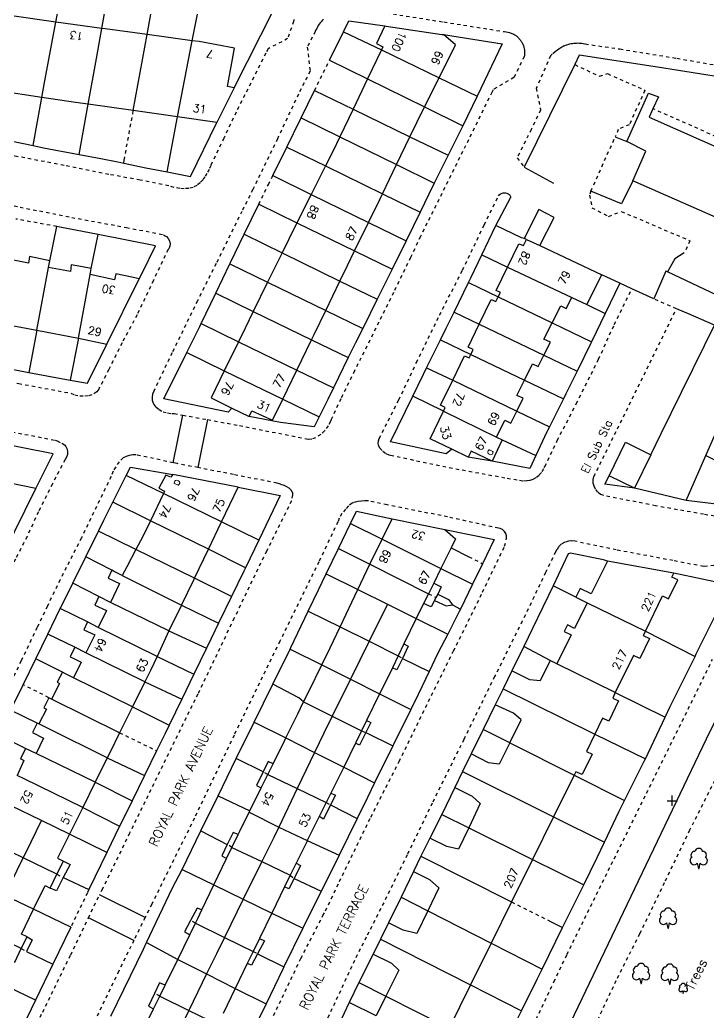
# Model space of a CAD drawing. Extents: x 428500 to 429165, y 435000 to 435500.
# Drawn here: x 428676.7 to 428779.9, y 435090.3 to 435239 of the extents above; entities that cross this region are included whole.
import ezdxf

# ---------------------------------------------------------------- set-up
doc = ezdxf.new("R2010")
doc.units = 0
doc.linetypes.add('DASHEDLINE', pattern=[1, 0.5, -0.5])
doc.layers.get('0').update_dxf_attribs({"color": 222})
for name, color, linetype in [('os_Block', 7, 'Continuous'), ('OS_LINE - Boundary', 8, 'Continuous'), ('OS_LINE - Building Division', 8, 'Continuous'), ('OS_LINE - Building Outline', 7, 'Continuous'), ('OS_LINE - Builiding Overhead', 7, 'DASHEDLINE'), ('OS_LINE - Default', 8, 'Continuous'), ('OS_LINE - Edge', 8, 'DASHEDLINE'), ('OS_LINE - Property Closing', 8, 'DASHEDLINE'), ('OS_LINE - Road Or Track', 8, 'DASHEDLINE'), ('OS_LINE - Traffic Calming', 8, 'Continuous'), ('OS_PT - Spot Height', 8, 'Continuous'), ('OS_PT - Vegetation', 8, 'Continuous'), ('OS_SYMB_FILL - Vegetation', 8, 'Continuous'), ('OS_TEXT - Building or Structure', 4, 'Continuous'), ('OS_TEXT - General', 4, 'Continuous'), ('OS_TEXT - Road', 4, 'Continuous')]:
    doc.layers.add(name, color=color, linetype=linetype)
doc.styles.add('AutoTextStyle-2', font='')
doc.styles.get('AutoTextStyle-2').set_extended_font_data('romans-shx')

# ---------------------------------------------------------------- blocks, each defined once
blk = doc.blocks.new('nonconiferousTreesFillSymbol_#669966')
for points in [[(-1.874, 1.097), (-2.01, 0.969), (-2.099, 0.806), (-2.134, 0.623), (-2.112, 0.439), (-2.033, 0.27), (-1.906, 0.134), (-1.744, 0.043), (-1.561, 0.007), (-1.376, 0.028), (-1.207, 0.106), (-1.07, 0.232), (-1.069, 0.235), (-0.868, -0.539), (-0.788, -0.539), (-0.607, 0.244), (-0.607, 0.244), (-0.471, 0.113), (-0.301, 0.031), (-0.115, 0.007), (0.07, 0.041), (0.236, 0.131), (0.364, 0.269), (0.444, 0.439), (0.467, 0.626), (0.43, 0.811), (0.338, 0.975), (0.199, 1.102), (0.287, 1.259), (0.319, 1.436), (0.294, 1.615), (0.212, 1.775), (0.083, 1.901), (-0.08, 1.979), (-0.259, 2), (-0.259, 2), (-0.336, 2.184), (-0.469, 2.331), (-0.644, 2.427), (-0.84, 2.461), (-1.036, 2.427), (-1.211, 2.331), (-1.344, 2.184), (-1.421, 2), (-1.601, 1.978), (-1.764, 1.9), (-1.893, 1.773), (-1.975, 1.611), (-1.999, 1.431), (-1.964, 1.254), (-1.874, 1.097)], [(0.663, -1.113), (0.648, -1.124), (0.634, -1.136), (0.62, -1.148), (0.608, -1.162), (0.596, -1.176), (0.585, -1.192), (0.575, -1.207), (0.566, -1.224), (0.558, -1.241), (0.551, -1.258), (0.545, -1.276), (0.54, -1.294), (0.537, -1.312), (0.535, -1.331), (0.533, -1.349), (0.533, -1.368), (0.534, -1.387), (0.537, -1.405), (0.54, -1.424), (0.545, -1.442), (0.55, -1.459), (0.557, -1.477), (0.565, -1.494), (0.574, -1.51), (0.584, -1.526), (0.595, -1.541), (0.607, -1.556), (0.619, -1.569), (0.633, -1.582), (0.647, -1.594), (0.662, -1.605), (0.678, -1.615), (0.694, -1.624), (0.711, -1.633), (0.729, -1.64), (0.746, -1.645), (0.764, -1.65), (0.783, -1.654), (0.801, -1.656), (0.82, -1.658), (0.838, -1.658), (0.857, -1.657), (0.876, -1.655), (0.894, -1.651), (0.912, -1.647), (0.93, -1.641), (0.947, -1.635), (0.964, -1.627), (0.981, -1.618), (0.997, -1.608), (1.012, -1.597), (1.027, -1.586), (1.04, -1.573), (1.053, -1.559), (1.065, -1.545), (1.066, -1.544), (1.167, -1.931), (1.194, -1.931), (1.297, -1.539), (1.297, -1.539), (1.395, -1.623), (1.52, -1.657), (1.647, -1.636), (1.753, -1.564), (1.819, -1.453), (1.832, -1.324), (1.79, -1.203), (1.7, -1.11), (1.754, -0.997), (1.752, -0.871), (1.695, -0.759), (1.595, -0.684), (1.471, -0.661), (1.413, -0.542), (1.309, -0.46), (1.181, -0.431), (1.052, -0.46), (0.948, -0.542), (0.89, -0.661), (0.766, -0.684), (0.665, -0.76), (0.608, -0.873), (0.608, -0.999), (0.663, -1.113)]]:
    blk.add_lwpolyline(points)
blk = doc.blocks.new('positionedNonconiferousTreeSymbol_#669966')
blk.add_lwpolyline([(-1.074, 0.097), (-1.21, -0.031), (-1.299, -0.194), (-1.334, -0.377), (-1.312, -0.561), (-1.233, -0.73), (-1.106, -0.866), (-0.944, -0.957), (-0.761, -0.993), (-0.576, -0.972), (-0.407, -0.894), (-0.27, -0.768), (-0.269, -0.765), (-0.068, -1.539), (0.012, -1.539), (0.193, -0.756), (0.193, -0.756), (0.329, -0.887), (0.499, -0.969), (0.685, -0.993), (0.87, -0.959), (1.036, -0.869), (1.164, -0.731), (1.244, -0.561), (1.267, -0.374), (1.23, -0.189), (1.138, -0.025), (0.999, 0.102), (1.087, 0.259), (1.119, 0.436), (1.094, 0.615), (1.012, 0.775), (0.883, 0.901), (0.72, 0.979), (0.541, 1), (0.541, 1), (0.464, 1.184), (0.331, 1.331), (0.156, 1.427), (-0.04, 1.461), (-0.236, 1.427), (-0.411, 1.331), (-0.544, 1.184), (-0.621, 1), (-0.801, 0.978), (-0.964, 0.9), (-1.093, 0.773), (-1.175, 0.611), (-1.199, 0.431), (-1.164, 0.254), (-1.074, 0.097)])
blk = doc.blocks.new('spotHeightSymbol_#FF0000')
for points in [[(-0.775, 0), (0.775, 0)], [(0, -0.775), (0, 0.775)]]:
    blk.add_lwpolyline(points)
blk = doc.blocks.new('se2835se')
at = {"layer": 'OS_LINE - Boundary'}
blk.add_lwpolyline([(428715.233, 435000), (428719.674, 435008.665), (428743.487, 435055.655), (428779.682, 435131.22), (428815.718, 435204.722), (428832.863, 435240.282), (428848.739, 435279.652), (428868.741, 435320.451), (428880.806, 435343.787), (428899.38, 435379.188), (428921.605, 435421.416), (428937.268, 435414.537), (428938.062, 435414.06), (428961.345, 435400.778), (428966.055, 435401.784), (428971.029, 435405.699), (428979.231, 435411.52), (428976.6, 435414.85), (428975.54, 435416.16), (428978.13, 435418.08), (428986.08, 435423.98), (428993.201, 435429.142), (429000, 435420.81)], dxfattribs=at)
at = {"layer": 'OS_LINE - Building Division'}
for points in [[(428680, 435227.39), (428680.4, 435229.6), (428682.11, 435238.68)], [(428686.96, 435226.38), (428688.2, 435233.2), (428689, 435237.72)], [(428693.74, 435225.42), (428695.81, 435236.8)], [(428700.38, 435224.48), (428702.57, 435235.89)], [(428730.94, 435234.51), (428739.59, 435230.33)], [(428728.85, 435230.16), (428737.42, 435225.96)], [(428726.68, 435225.63), (428735.2, 435221.5)], [(428724.7, 435221.49), (428733.2, 435217.31)], [(428722.55, 435217.11), (428731.1, 435212.94)], [(428720.41, 435212.85), (428729.01, 435208.64)], [(428718.27, 435208.59), (428726.91, 435204.37)], [(428716.05, 435204.11), (428724.72, 435199.86)], [(428679.25, 435192.49), (428681.04, 435201.89)], [(428749.85, 435201.95), (428759.48, 435197.38)], [(428685.51, 435191.28), (428687.27, 435200.86)], [(428713.88, 435199.69), (428722.59, 435195.45)], [(428748.45, 435197.48), (428756.54, 435193.59)], [(428711.73, 435195.31), (428720.47, 435191.07)], [(428745.61, 435193.39), (428755.3, 435188.73)], [(428709.51, 435190.77), (428718.25, 435186.51)], [(428744.34, 435188.85), (428752.39, 435185)], [(428707.38, 435186.4), (428716.14, 435182.17)], [(428741.62, 435184.99), (428751.24, 435180.36)], [(428740.23, 435180.34), (428748.21, 435176.46)], [(428779.6, 435173.7), (428783.05, 435171.95), (428783.75, 435173.3), (428789.85, 435170.45)], [(428706.96, 435163.74), (428698.24, 435168.01)], [(428704.99, 435159.64), (428696.29, 435163.92)], [(428731.06, 435161.16), (428739.86, 435156.78)], [(428702.92, 435155.31), (428694.13, 435159.62)], [(428729.22, 435157.4), (428737.98, 435152.98)], [(428692.063, 435155.695), (428700.98, 435151.25)], [(428727.42, 435153.61), (428731.83, 435151.42)], [(428699.05, 435147.4), (428690.3, 435151.69)], [(428731.83, 435151.42), (428729.09, 435145.86)], [(428731.83, 435151.42), (428736.17, 435149.27)], [(428761.77, 435151.63), (428770.52, 435147.35)], [(428697.3, 435143.55), (428688.47, 435147.94)], [(428724.75, 435148), (428729.09, 435145.86)], [(428729.09, 435145.86), (428726.28, 435140.16)], [(428729.09, 435145.86), (428733.46, 435143.69)], [(428695.48, 435139.8), (428686.6, 435144.14)], [(428721.99, 435142.3), (428726.28, 435140.16)], [(428765.98, 435138.2), (428757.26, 435142.46)], [(428693.61, 435136.03), (428684.76, 435140.381)], [(428726.28, 435140.16), (428723.55, 435134.64)], [(428726.28, 435140.16), (428730.67, 435137.96)], [(428749.17, 435138.71), (428762.95, 435131.95)], [(428691.65, 435132.15), (428681.49, 435137.18)], [(428719.27, 435136.77), (428723.55, 435134.64)], [(428689.8, 435128.37), (428680.961, 435132.772), (428679.58, 435133.46)], [(428723.55, 435134.64), (428722.3, 435132.1), (428720.9, 435129.19)], [(428723.55, 435134.64), (428727.97, 435132.44)], [(428716.6, 435131.36), (428720.9, 435129.19)], [(428750.17, 435130.61), (428759.84, 435125.78)], [(428688.01, 435124.71), (428679.16, 435129.02)], [(428720.9, 435129.19), (428718.31, 435123.77)], [(428720.9, 435129.19), (428725.28, 435126.98)], [(428713.9, 435125.9), (428718.31, 435123.77)], [(428743.11, 435126.34), (428756.76, 435119.54)], [(428686.17, 435120.93), (428677.35, 435125.241), (428676.3, 435125.754)], [(428718.31, 435123.77), (428715.55, 435118.01)], [(428718.31, 435123.77), (428722.65, 435121.67)], [(428679.95, 435118.99), (428675.4, 435121.2)], [(428711.1, 435120.23), (428715.55, 435118.01)], [(428677.22, 435113.37), (428677.65, 435114.25), (428679.95, 435118.99)], [(428684.17, 435116.94), (428679.95, 435118.99)], [(428715.55, 435118.01), (428714.8, 435116.45), (428713.01, 435112.82)], [(428715.55, 435118.01), (428719.82, 435115.97)], [(428744.02, 435117.91), (428753.61, 435113.16)], [(428677.22, 435113.37), (428671.61, 435116.07)], [(428708.53, 435114.96), (428713.01, 435112.82)], [(428674.46, 435107.76), (428677.22, 435113.37)], [(428682.28, 435110.94), (428677.22, 435113.37)], [(428713.01, 435112.82), (428710.23, 435107.18)], [(428713.01, 435112.82), (428717.27, 435110.79)], [(428736.87, 435113.64), (428750.46, 435106.78)], [(428705.82, 435109.33), (428710.23, 435107.18)], [(428678.77, 435105.69), (428674.46, 435107.76)], [(428710.23, 435107.18), (428707.42, 435101.47)], [(428710.23, 435107.18), (428714.5, 435105.11)], [(428737.89, 435105.46), (428747.41, 435100.6)], [(428703.07, 435103.62), (428707.42, 435101.47)], [(428676.94, 435099.78), (428671.74, 435102.3)], [(428707.42, 435101.47), (428706.2, 435099), (428704.73, 435095.98)], [(428707.42, 435101.47), (428711.7, 435099.35)], [(428730.79, 435101.18), (428744.31, 435094.33)], [(428700.39, 435098.16), (428704.73, 435095.98)], [(428704.73, 435095.98), (428702.06, 435090.51)], [(428704.73, 435095.98), (428709.03, 435093.82)], [(428697.69, 435092.66), (428702.06, 435090.51)], [(428731.61, 435092.65), (428741.11, 435087.86)], [(428702.06, 435090.51), (428699.34, 435084.92)], [(428702.06, 435090.51), (428706.4, 435088.38)]]:
    blk.add_lwpolyline(points, dxfattribs=at)
at = {"layer": 'OS_LINE - Building Outline'}
for points in [[(428682.11, 435238.68), (428675.53, 435239.6)], [(428689, 435237.72), (428682.11, 435238.68)], [(428695.81, 435236.8), (428689.5, 435237.65), (428689, 435237.72)], [(428731.45, 435238.1), (428730.2, 435235.45), (428731.15, 435234.95), (428730.94, 435234.51)], [(428731.45, 435238.1), (428731.65, 435238.07), (428740.01, 435236.84), (428740.25, 435236.8)], [(428702.57, 435235.89), (428695.81, 435236.8)], [(428739.59, 435230.33), (428742.05, 435235.25), (428740.25, 435236.8)], [(428708.85, 435228.82), (428707.85, 435229.05), (428708.9, 435234.75), (428703.6, 435235.75), (428702.57, 435235.89)], [(428730.94, 435234.51), (428728.85, 435230.16)], [(428728.85, 435230.16), (428726.68, 435225.63)], [(428737.42, 435225.96), (428739.59, 435230.33)], [(428708.85, 435228.82), (428706.25, 435223.65)], [(428680, 435227.39), (428673.42, 435228.36)], [(428686.96, 435226.38), (428685.05, 435226.65), (428680, 435227.39)], [(428767.75, 435220.8), (428771, 435228.05), (428772.5, 435227.5), (428771.65, 435225.7)], [(428693.74, 435225.42), (428686.96, 435226.38)], [(428726.68, 435225.63), (428724.7, 435221.49)], [(428735.2, 435221.5), (428737.42, 435225.96)], [(428771.65, 435225.7), (428771.1, 435224.45), (428795.2, 435213.75), (428795.75, 435215)], [(428700.38, 435224.48), (428693.74, 435225.42)], [(428706.25, 435223.65), (428700.38, 435224.48)], [(428724.7, 435221.49), (428723.65, 435219.3), (428722.55, 435217.11)], [(428733.2, 435217.31), (428735.2, 435221.5)], [(428766, 435221.5), (428767.75, 435220.8)], [(428768.65, 435214.9), (428770.6, 435219.35), (428767.75, 435220.8)], [(428722.55, 435217.11), (428720.41, 435212.85)], [(428731.1, 435212.94), (428733.2, 435217.31)], [(428768.65, 435214.9), (428766.95, 435211.45), (428762.35, 435213.35)], [(428785.55, 435197.2), (428786, 435198.35), (428787.95, 435197.55), (428791.1, 435205), (428768.65, 435214.9)], [(428720.41, 435212.85), (428718.27, 435208.59)], [(428729.01, 435208.64), (428730.7, 435212.1), (428731.1, 435212.94)], [(428718.27, 435208.59), (428717.05, 435206.15), (428716.05, 435204.11)], [(428726.91, 435204.37), (428729.01, 435208.64)], [(428749.85, 435201.95), (428751.55, 435205.45), (428752.25, 435205.2), (428752.7, 435206.1)], [(428752.7, 435206.1), (428754.677, 435205.174)], [(428754.677, 435205.174), (428763.984, 435200.815)], [(428681.23, 435202.897), (428679.8, 435203.2), (428678.15, 435203.55), (428678, 435202.55), (428675.02, 435203.15)], [(428716.05, 435204.11), (428713.88, 435199.69)], [(428724.72, 435199.86), (428725.85, 435202.2), (428726.91, 435204.37)], [(428681.04, 435201.89), (428681.23, 435202.897)], [(428687.437, 435201.764), (428686.1, 435202), (428684.4, 435202.3), (428684.3, 435201.3), (428681.04, 435201.89)], [(428687.27, 435200.86), (428687.437, 435201.764)], [(428748.45, 435197.48), (428748.8, 435198.15), (428748.15, 435198.45), (428749.85, 435201.95)], [(428694.634, 435200.214), (428693.5, 435200.45), (428691.1, 435200.95), (428690.9, 435200.05), (428687.27, 435200.86)], [(428761.714, 435196.319), (428763.984, 435200.815)], [(428689.75, 435190.4), (428694.634, 435200.214)], [(428713.88, 435199.69), (428711.73, 435195.31)], [(428722.59, 435195.45), (428724.72, 435199.86)], [(428745.61, 435193.39), (428747.4, 435197.1), (428748.1, 435196.8), (428748.45, 435197.48)], [(428756.54, 435193.59), (428757.85, 435196.15), (428758.65, 435195.75), (428759.48, 435197.38)], [(428759.48, 435197.38), (428761.714, 435196.319)], [(428711.73, 435195.31), (428710.5, 435192.8), (428709.51, 435190.77)], [(428720.47, 435191.07), (428720.85, 435191.85), (428722.59, 435195.45)], [(428673.09, 435193.66), (428679.25, 435192.49)], [(428744.34, 435188.85), (428744.7, 435189.6), (428743.95, 435189.95), (428745.61, 435193.39)], [(428755.3, 435188.73), (428756.3, 435190.7), (428755.3, 435191.15), (428756.54, 435193.59)], [(428679.25, 435192.49), (428685.51, 435191.28)], [(428685.51, 435191.28), (428689.75, 435190.4)], [(428709.51, 435190.77), (428707.38, 435186.4)], [(428718.25, 435186.51), (428720.47, 435191.07)], [(428741.62, 435184.99), (428743.4, 435188.65), (428744.1, 435188.35), (428744.34, 435188.85)], [(428752.39, 435185), (428753.6, 435187.45), (428754.45, 435187.05), (428755.3, 435188.73)], [(428707.38, 435186.4), (428705.4, 435182.35), (428708.51, 435180.82)], [(428716.14, 435182.17), (428718.25, 435186.51)], [(428740.23, 435180.34), (428740.5, 435180.9), (428739.8, 435181.25), (428741.62, 435184.99)], [(428751.24, 435180.36), (428752.2, 435182.3), (428751.25, 435182.7), (428752.39, 435185)], [(428711.1, 435179.55), (428711.5, 435180.4), (428714.59, 435178.98), (428716.14, 435182.17)], [(428708.51, 435180.82), (428711.1, 435179.55)], [(428741.49, 435174.64), (428738.25, 435176.2), (428740.23, 435180.34)], [(428748.21, 435176.46), (428749.45, 435179), (428750.35, 435178.55), (428751.24, 435180.36)], [(428779.6, 435173.7), (428782.35, 435180.05), (428783.25, 435179.64)], [(428748.21, 435176.46), (428749.05, 435176.05)], [(428749.05, 435176.05), (428747.55, 435172.85)], [(428765.06, 435170.68), (428767.53, 435175.7)], [(428767.53, 435175.7), (428771.34, 435173.82)], [(428743.95, 435173.45), (428741.49, 435174.64)], [(428747.55, 435172.85), (428744.4, 435174.35), (428743.95, 435173.45)], [(428771.34, 435173.82), (428768.87, 435168.8)], [(428776.65, 435166.95), (428779.6, 435173.7)], [(428699.65, 435170.85), (428699.35, 435170.45), (428698.6, 435170.75), (428697.55, 435168.8), (428698.4, 435168.35), (428698.24, 435168.01)], [(428709.45, 435168.95), (428699.65, 435170.85)], [(428768.87, 435168.8), (428765.06, 435170.68)], [(428679.1, 435168.75), (428670.8, 435170.47)], [(428674.263, 435158.899), (428679.1, 435168.75)], [(428698.24, 435168.01), (428696.29, 435163.92)], [(428706.96, 435163.74), (428709.45, 435168.95)], [(428787.7, 435165.6), (428776.65, 435166.95)], [(428696.29, 435163.92), (428695.15, 435161.55), (428694.13, 435159.62)], [(428704.99, 435159.64), (428706.96, 435163.74)], [(428731.06, 435161.16), (428732.55, 435164.2)], [(428732.55, 435164.2), (428740.45, 435162.6)], [(428740.45, 435162.6), (428742.05, 435161.2), (428741.39, 435159.86)], [(428729.22, 435157.4), (428731.06, 435161.16)], [(428694.13, 435159.62), (428692.75, 435157), (428692.063, 435155.695)], [(428702.92, 435155.31), (428704.99, 435159.64)], [(428741.39, 435159.86), (428739.86, 435156.78)], [(428727.42, 435153.61), (428729.22, 435157.4)], [(428764.85, 435157.85), (428762.4, 435152.95), (428760.75, 435153.75), (428760.1, 435152.45)], [(428774.8, 435156.05), (428764.85, 435157.85)], [(428690.51, 435156.52), (428689.95, 435155.3), (428691.65, 435154.5), (428690.3, 435151.69)], [(428692.063, 435155.695), (428690.771, 435156.382), (428690.51, 435156.52)], [(428739.86, 435156.78), (428738.77, 435154.57)], [(428770.52, 435147.35), (428773.1, 435152.65), (428774, 435152.2), (428775.4, 435155.05), (428774.5, 435155.45), (428774.8, 435156.05)], [(428700.98, 435151.25), (428702.8, 435155.05), (428702.92, 435155.31)], [(428738.77, 435154.57), (428737.98, 435152.98)], [(428724.75, 435148), (428727.42, 435153.61)], [(428737.98, 435152.98), (428737.25, 435151.5)], [(428688.55, 435152.55), (428687.95, 435151.25), (428689.7, 435150.45), (428688.47, 435147.94)], [(428690.3, 435151.69), (428688.55, 435152.55)], [(428700.98, 435151.25), (428699.05, 435147.4)], [(428737.25, 435151.5), (428736.17, 435149.27)], [(428761.77, 435151.63), (428759.9, 435147.75), (428758.85, 435148.3), (428758.35, 435147.3), (428759.4, 435146.8), (428757.26, 435142.46)], [(428760.1, 435152.45), (428761.77, 435151.63)], [(428686.85, 435148.75), (428686.3, 435147.55), (428687.95, 435146.8), (428686.6, 435144.14)], [(428688.47, 435147.94), (428686.85, 435148.75)], [(428736.17, 435149.27), (428734.32, 435145.47)], [(428699.05, 435147.4), (428697.3, 435143.55)], [(428721.99, 435142.3), (428723.25, 435144.85), (428724.75, 435148)], [(428770.52, 435147.35), (428770.2, 435146.7), (428771.15, 435146.25), (428769.7, 435143.25), (428768.75, 435143.7), (428765.98, 435138.2)], [(428734.32, 435145.47), (428733.46, 435143.69)], [(428684.95, 435144.95), (428684.25, 435143.5), (428684.7, 435143.3), (428685.901, 435142.712), (428684.76, 435140.381)], [(428686.6, 435144.14), (428684.95, 435144.95)], [(428697.3, 435143.55), (428696.3, 435141.45), (428695.48, 435139.8)], [(428719.27, 435136.77), (428720.03, 435138.31), (428721.99, 435142.3)], [(428733.46, 435143.69), (428732.59, 435141.88)], [(428756.25, 435142.95), (428754.75, 435139.95), (428753.2, 435140.1), (428751.507, 435140.915), (428750.5, 435141.4)], [(428757.26, 435142.46), (428756.25, 435142.95)], [(428683.1, 435141.2), (428682.3, 435139.75), (428682.65, 435139.55), (428681.49, 435137.18)], [(428684.76, 435140.381), (428683.561, 435140.972), (428683.1, 435141.2)], [(428732.59, 435141.88), (428731.65, 435139.95), (428730.67, 435137.96)], [(428750.5, 435141.4), (428749.17, 435138.71)], [(428695.48, 435139.8), (428693.61, 435136.03)], [(428730.67, 435137.96), (428728.72, 435133.99)], [(428749.17, 435138.71), (428748, 435136.35)], [(428765.98, 435138.2), (428765.65, 435137.35), (428766.5, 435136.95), (428765.05, 435133.9), (428764.1, 435134.35), (428762.95, 435131.95)], [(428681.05, 435137.4), (428680.3, 435135.9), (428680.719, 435135.69), (428679.58, 435133.46)], [(428681.49, 435137.18), (428681.05, 435137.4)], [(428716.6, 435131.36), (428718.38, 435134.96), (428719.27, 435136.77)], [(428750.17, 435130.61), (428751.9, 435134.1), (428750.75, 435135.1), (428748, 435136.35)], [(428693.61, 435136.03), (428691.65, 435132.15)], [(428679.3, 435133.6), (428678.6, 435132.2), (428680.25, 435131.35), (428679.16, 435129.02)], [(428679.58, 435133.46), (428679.3, 435133.6)], [(428728.72, 435133.99), (428727.97, 435132.44)], [(428691.65, 435132.15), (428690.2, 435129.15), (428689.8, 435128.37)], [(428727.97, 435132.44), (428727.06, 435130.6)], [(428762.95, 435131.95), (428761.7, 435129.35), (428762.55, 435128.95), (428761.05, 435125.9), (428760.1, 435126.3), (428759.84, 435125.78)], [(428714.7, 435127.5), (428716.45, 435131.05), (428716.6, 435131.36)], [(428727.06, 435130.6), (428725.28, 435126.98)], [(428750.17, 435130.61), (428748.6, 435127.45), (428747, 435127.65), (428744.4, 435129)], [(428677.55, 435129.8), (428676.8, 435128.25), (428677.003, 435128.159), (428677.346, 435128.004), (428677.343, 435127.998), (428676.3, 435125.754)], [(428679.16, 435129.02), (428677.55, 435129.8)], [(428744.4, 435129), (428743.11, 435126.34)], [(428689.8, 435128.37), (428688.01, 435124.71)], [(428713.9, 435125.9), (428714.7, 435127.5)], [(428712.91, 435123.89), (428713.9, 435125.9)], [(428725.28, 435126.98), (428725.05, 435126.5), (428723.36, 435123.1)], [(428743.11, 435126.34), (428741.95, 435123.95)], [(428688.01, 435124.71), (428686.17, 435120.93)], [(428759.84, 435125.78), (428756.76, 435119.54)], [(428711.2, 435120.43), (428712.91, 435123.89)], [(428723.36, 435123.1), (428722.65, 435121.67)], [(428741.95, 435123.95), (428744.55, 435122.65), (428745.75, 435121.55), (428744.02, 435117.91)], [(428722.65, 435121.67), (428721.61, 435119.57)], [(428686.17, 435120.93), (428684.17, 435116.94)], [(428709.46, 435116.9), (428709.7, 435117.4), (428711.1, 435120.23)], [(428711.1, 435120.23), (428711.2, 435120.43)], [(428721.61, 435119.57), (428719.82, 435115.97)], [(428756.76, 435119.54), (428753.61, 435113.16)], [(428684.17, 435116.94), (428682.39, 435113.33), (428683.25, 435112.9)], [(428744.02, 435117.91), (428742.5, 435114.7), (428740.75, 435115.1), (428738.2, 435116.35)], [(428708.53, 435114.96), (428709.46, 435116.9)], [(428719.82, 435115.97), (428719.79, 435115.91), (428718.15, 435112.6)], [(428738.2, 435116.35), (428736.87, 435113.64)], [(428707.72, 435113.29), (428708.53, 435114.96)], [(428682.28, 435110.94), (428683.25, 435112.9)], [(428705.82, 435109.33), (428707.72, 435113.29)], [(428718.15, 435112.6), (428717.95, 435112.2), (428717.27, 435110.79)], [(428736.87, 435113.64), (428735.75, 435111.35)], [(428753.61, 435113.16), (428750.46, 435106.78)], [(428735.75, 435111.35), (428738.15, 435110.15), (428739.55, 435108.9), (428737.89, 435105.46)], [(428681.25, 435108.85), (428682.28, 435110.94)], [(428717.27, 435110.79), (428716.42, 435109.06)], [(428678.77, 435105.69), (428680.5, 435109.25), (428681.25, 435108.85)], [(428704.01, 435105.57), (428705.82, 435109.33)], [(428716.42, 435109.06), (428714.5, 435105.11)], [(428750.46, 435106.78), (428747.41, 435100.6)], [(428677.8, 435101.55), (428676.95, 435101.95), (428678.77, 435105.69)], [(428703.07, 435103.62), (428703.4, 435104.3), (428704.01, 435105.57)], [(428714.5, 435105.11), (428712.64, 435101.28)], [(428737.89, 435105.46), (428736.25, 435102.05), (428734.2, 435102.55), (428732, 435103.65)], [(428702.19, 435101.83), (428703.07, 435103.62)], [(428732, 435103.65), (428730.79, 435101.18)], [(428676.94, 435099.78), (428677.8, 435101.55)], [(428700.39, 435098.16), (428702.19, 435101.83)], [(428712.64, 435101.28), (428711.7, 435099.35)], [(428730.79, 435101.18), (428729.7, 435098.95)], [(428747.41, 435100.6), (428744.31, 435094.33)], [(428673.45, 435094.77), (428675.1, 435098.15), (428675.95, 435097.75), (428676.94, 435099.78)], [(428711.7, 435099.35), (428711.5, 435098.95), (428710.82, 435097.54)], [(428698.5, 435094.3), (428700.39, 435098.16)], [(428729.7, 435098.95), (428732.45, 435097.6), (428733.55, 435096.55), (428731.61, 435092.65)], [(428710.82, 435097.54), (428709.03, 435093.82)], [(428697.69, 435092.66), (428698.5, 435094.3)], [(428709.03, 435093.82), (428707.2, 435090.05)], [(428744.31, 435094.33), (428741.11, 435087.86)], [(428696.75, 435090.75), (428696.9, 435091.05), (428697.69, 435092.66)], [(428726.1, 435091.7), (428724.59, 435088.5)], [(428731.61, 435092.65), (428730.15, 435089.7), (428726.1, 435091.7)], [(428694.98, 435087.11), (428696.75, 435090.75)]]:
    blk.add_lwpolyline(points, dxfattribs=at)
at = {"layer": 'OS_LINE - Builiding Overhead'}
blk.add_lwpolyline([(428762.35, 435213.35), (428766, 435221.5)], dxfattribs=at)
at = {"layer": 'OS_LINE - Default'}
for points in [[(428682.11, 435238.68), (428683.4, 435245.54)], [(428689, 435237.72), (428690.2, 435244.52)], [(428695.81, 435236.8), (428697, 435243.51)], [(428702.57, 435235.89), (428703.84, 435242.41)], [(428708.85, 435228.82), (428714.85, 435240.65), (428703.84, 435242.41)], [(428725.26, 435237.24), (428726.05, 435238.85), (428731.45, 435238.1)], [(428723.15, 435232.95), (428725.26, 435237.24)], [(428725.26, 435237.24), (428730.94, 435234.51)], [(428740.25, 435236.8), (428749.05, 435235.4), (428745.29, 435227.58)], [(428781.75, 435230.4), (428772.35, 435231.9), (428760.6, 435233.7), (428759.91, 435232.3)], [(428723.15, 435232.95), (428728.85, 435230.16)], [(428759.91, 435232.3), (428752.35, 435216.95)], [(428739.59, 435230.33), (428745.29, 435227.58)], [(428678.7, 435220.17), (428680, 435227.39)], [(428718.9, 435224.35), (428720.91, 435228.42)], [(428720.91, 435228.42), (428726.68, 435225.63)], [(428745.29, 435227.58), (428743.15, 435223.15)], [(428685.6, 435218.83), (428686.96, 435226.38)], [(428737.42, 435225.96), (428743.15, 435223.15)], [(428698.8, 435216.23), (428700.38, 435224.48)], [(428716.74, 435219.95), (428718.8, 435224.15), (428718.9, 435224.35)], [(428718.9, 435224.35), (428724.7, 435221.49)], [(428698.8, 435216.23), (428702.3, 435215.55), (428706.25, 435223.65)], [(428743.15, 435223.15), (428740.95, 435218.73)], [(428672.14, 435221.51), (428678.7, 435220.17)], [(428735.2, 435221.5), (428740.95, 435218.73)], [(428678.7, 435220.17), (428680.25, 435219.85), (428685.6, 435218.83)], [(428714.65, 435215.68), (428716.74, 435219.95)], [(428716.74, 435219.95), (428722.55, 435217.11)], [(428685.6, 435218.83), (428688.86, 435218.21), (428691.401, 435217.722), (428692.3, 435217.55)], [(428740.95, 435218.73), (428738.86, 435214.52)], [(428692.3, 435217.55), (428695.6, 435216.85), (428698.8, 435216.23)], [(428733.2, 435217.31), (428738.86, 435214.52)], [(428752.35, 435216.95), (428756.75, 435214.55)], [(428714.65, 435215.68), (428720.41, 435212.85)], [(428738.86, 435214.52), (428738.05, 435212.9), (428736.73, 435210.19)], [(428731.1, 435212.94), (428736.73, 435210.19)], [(428748.08, 435208.18), (428750.35, 435212.45)], [(428710.37, 435206.89), (428712.55, 435211.37)], [(428712.55, 435211.37), (428718.27, 435208.59)], [(428736.73, 435210.19), (428734.63, 435205.88)], [(428754.677, 435205.174), (428756.839, 435209.397), (428754.562, 435210.562), (428752.34, 435206.22)], [(428681.23, 435202.897), (428682.25, 435208.03)], [(428688.46, 435206.83), (428682.7, 435207.95), (428682.25, 435208.03)], [(428729.01, 435208.64), (428734.63, 435205.88)], [(428745.99, 435203.78), (428748.08, 435208.18)], [(428752.34, 435206.22), (428751.95, 435206.35), (428748.08, 435208.18)], [(428687.437, 435201.764), (428688.46, 435206.83)], [(428694.634, 435200.214), (428695.093, 435201.151), (428697.05, 435205.15), (428688.46, 435206.83)], [(428708.2, 435202.45), (428708.3, 435202.65), (428710.37, 435206.89)], [(428710.37, 435206.89), (428716.05, 435204.11)], [(428752.7, 435206.1), (428752.34, 435206.22)], [(428734.63, 435205.88), (428732.56, 435201.62)], [(428726.91, 435204.37), (428732.56, 435201.62)], [(428744, 435199.63), (428744.35, 435200.35), (428745.99, 435203.78)], [(428745.99, 435203.78), (428749.85, 435201.95)], [(428776.35, 435204.1), (428774.95, 435203.2), (428773.85, 435201.23)], [(428706.1, 435198.05), (428708.2, 435202.45)], [(428708.2, 435202.45), (428713.88, 435199.69)], [(428732.56, 435201.62), (428730.31, 435197.12)], [(428766.68, 435199.56), (428763.984, 435200.815)], [(428773.85, 435201.23), (428773.6, 435201.35), (428771.78, 435197.18)], [(428784.9, 435196), (428773.85, 435201.23)], [(428724.72, 435199.86), (428730.31, 435197.12)], [(428741.83, 435195.21), (428744, 435199.63)], [(428744, 435199.63), (428748.45, 435197.48)], [(428766.68, 435199.56), (428764.49, 435195)], [(428768.5, 435198.71), (428766.68, 435199.56)], [(428703.91, 435193.49), (428706.1, 435198.05)], [(428706.1, 435198.05), (428711.73, 435195.31)], [(428771.78, 435197.18), (428768.5, 435198.71)], [(428730.31, 435197.12), (428728.13, 435192.76)], [(428761.714, 435196.319), (428764.49, 435195)], [(428722.59, 435195.45), (428728.13, 435192.76)], [(428739.78, 435191.04), (428740.65, 435192.8), (428741.83, 435195.21)], [(428741.83, 435195.21), (428745.61, 435193.39)], [(428764.49, 435195), (428762.45, 435190.75)], [(428771.34, 435173.82), (428772.9, 435177), (428775.95, 435183.2), (428779.4, 435190.21), (428780.89, 435193.23), (428776.98, 435194.93)], [(428776.98, 435194.93), (428775.45, 435195.59)], [(428701.75, 435189.13), (428703.7, 435193.05), (428703.91, 435193.49)], [(428703.91, 435193.49), (428709.51, 435190.77)], [(428756.54, 435193.59), (428762.45, 435190.75)], [(428679.25, 435192.49), (428678.09, 435186.15)], [(428728.13, 435192.76), (428727.05, 435190.6), (428725.97, 435188.39)], [(428685.51, 435191.28), (428684.25, 435185.02)], [(428684.25, 435185.02), (428686.85, 435184.55), (428689.75, 435190.4)], [(428720.47, 435191.07), (428725.97, 435188.39)], [(428737.72, 435186.86), (428739.78, 435191.04)], [(428739.78, 435191.04), (428744.34, 435188.85)], [(428762.45, 435190.75), (428762.35, 435190.55), (428760.27, 435186.34)], [(428708.51, 435180.82), (428707.95, 435180.2), (428698.3, 435182.2), (428701.75, 435189.13)], [(428701.75, 435189.13), (428707.38, 435186.4)], [(428725.97, 435188.39), (428723.74, 435183.83)], [(428755.3, 435188.73), (428760.27, 435186.34)], [(428671.9, 435187.34), (428677.8, 435186.2), (428678.09, 435186.15)], [(428735.64, 435182.6), (428737.25, 435185.9), (428737.72, 435186.86)], [(428737.72, 435186.86), (428741.62, 435184.99)], [(428678.09, 435186.15), (428684.25, 435185.02)], [(428718.25, 435186.51), (428723.74, 435183.83)], [(428760.27, 435186.34), (428758.6, 435182.95), (428758.23, 435182.21)], [(428752.39, 435185), (428758.23, 435182.21)], [(428723.74, 435183.83), (428722.9, 435182.1), (428721.61, 435179.52)], [(428741.49, 435174.64), (428740.65, 435173.95), (428732.3, 435175.75), (428735.64, 435182.6)], [(428740.23, 435180.34), (428735.64, 435182.6)], [(428716.14, 435182.17), (428721.61, 435179.52)], [(428758.23, 435182.21), (428756.13, 435178.01)], [(428721.61, 435179.52), (428720.85, 435178), (428715.8, 435178.65), (428711.1, 435179.55)], [(428751.24, 435180.36), (428756.13, 435178.01)], [(428756.13, 435178.01), (428755.75, 435177.25), (428754.1, 435173.7)], [(428679.1, 435168.75), (428681.7, 435173.95), (428671.81, 435175.88)], [(428749.05, 435176.05), (428754.1, 435173.7)], [(428754.1, 435173.7), (428753.2, 435171.75), (428747.55, 435172.85)], [(428747.55, 435172.85), (428743.95, 435173.45)], [(428690.66, 435166.7), (428692.69, 435170.73)], [(428692.69, 435170.73), (428693.3, 435171.95), (428699.65, 435170.85)], [(428698.24, 435168.01), (428692.69, 435170.73)], [(428768.87, 435168.8), (428764.44, 435169.42), (428765.06, 435170.68)], [(428709.45, 435168.95), (428715.75, 435167.7), (428712.54, 435161.01)], [(428776.65, 435166.95), (428768.87, 435168.8)], [(428688.5, 435162.37), (428689.3, 435164), (428690.66, 435166.7)], [(428696.29, 435163.92), (428690.66, 435166.7)], [(428726.31, 435163.52), (428727.2, 435165.35), (428732.55, 435164.2)], [(428712.54, 435161.01), (428706.96, 435163.74)], [(428724.51, 435159.77), (428726.31, 435163.52)], [(428726.31, 435163.52), (428731.06, 435161.16)], [(428686.6, 435158.52), (428688.5, 435162.37)], [(428694.13, 435159.62), (428688.5, 435162.37)], [(428740.45, 435162.6), (428747.85, 435161.1), (428746.09, 435157.48)], [(428712.54, 435161.01), (428710.56, 435156.89)], [(428710.56, 435156.89), (428704.99, 435159.64)], [(428722.67, 435155.97), (428724.51, 435159.77)], [(428724.51, 435159.77), (428729.22, 435157.4)], [(428741.39, 435159.86), (428744.038, 435158.519)], [(428764.85, 435157.85), (428764.25, 435158.05), (428759.3, 435159.05), (428758.95, 435158.95), (428756.7, 435154.15)], [(428684.67, 435154.59), (428686.6, 435158.52)], [(428690.51, 435156.52), (428686.6, 435158.52)], [(428746.09, 435157.48), (428744.6, 435154.42)], [(428710.56, 435156.89), (428710.3, 435156.35), (428708.47, 435152.59)], [(428719.97, 435150.37), (428721.5, 435153.55), (428722.67, 435155.97)], [(428722.67, 435155.97), (428727.42, 435153.61)], [(428739.86, 435156.78), (428744.6, 435154.42)], [(428777.96, 435143.57), (428778.15, 435143.95), (428783.25, 435154.25), (428774.8, 435156.05)], [(428682.78, 435150.76), (428682.85, 435150.9), (428684.67, 435154.59)], [(428688.55, 435152.55), (428684.67, 435154.59)], [(428708.47, 435152.59), (428702.92, 435155.31)], [(428738.77, 435154.57), (428739.9, 435154), (428739.37, 435152.94)], [(428744.6, 435154.42), (428742.79, 435150.68)], [(428756.7, 435154.15), (428753.6, 435147.75), (428752.31, 435145.07)], [(428760.1, 435152.45), (428756.7, 435154.15)], [(428739.37, 435152.94), (428739.11, 435152.41)], [(428739.37, 435152.94), (428741, 435152.1), (428741.6, 435151.3)], [(428700.98, 435151.25), (428706.53, 435148.58)], [(428708.47, 435152.59), (428706.53, 435148.58)], [(428738.89, 435151.98), (428738.4, 435151), (428737.25, 435151.5)], [(428739.11, 435152.41), (428738.89, 435151.98)], [(428738.89, 435151.98), (428740.65, 435151.15), (428741.6, 435151.3)], [(428741.6, 435151.3), (428742.79, 435150.68)], [(428680.91, 435146.92), (428682.78, 435150.76)], [(428686.85, 435148.75), (428682.78, 435150.76)], [(428717.24, 435144.68), (428717.35, 435144.9), (428719.97, 435150.37)], [(428719.97, 435150.37), (428724.75, 435148)], [(428742.79, 435150.68), (428742.6, 435150.3), (428740.88, 435146.94)], [(428706.53, 435148.58), (428705.4, 435146.25), (428704.71, 435144.82)], [(428736.17, 435149.27), (428740.88, 435146.94)], [(428679.1, 435143.2), (428680.91, 435146.92)], [(428684.95, 435144.95), (428680.91, 435146.92)], [(428699.05, 435147.4), (428704.71, 435144.82)], [(428740.88, 435146.94), (428739.4, 435144.05), (428738.09, 435141.33)], [(428770.52, 435147.35), (428777.96, 435143.57)], [(428734.32, 435145.47), (428734.95, 435145.1), (428734.08, 435143.28)], [(428704.71, 435144.82), (428702.81, 435140.92)], [(428714.65, 435139.42), (428717.24, 435144.68)], [(428717.24, 435144.68), (428721.99, 435142.3)], [(428752.31, 435145.07), (428750.5, 435141.4)], [(428756.25, 435142.95), (428752.31, 435145.07)], [(428677.22, 435139.34), (428679.1, 435143.2)], [(428683.1, 435141.2), (428679.1, 435143.2)], [(428697.3, 435143.55), (428702.81, 435140.92)], [(428734.08, 435143.28), (428733.25, 435141.55), (428732.59, 435141.88)], [(428734.08, 435143.28), (428738.09, 435141.33)], [(428773.48, 435134.48), (428774.25, 435136.1), (428777.96, 435143.57)], [(428702.81, 435140.92), (428701, 435137.2)], [(428738.09, 435141.33), (428736.45, 435137.9), (428735.33, 435135.63)], [(428675.34, 435135.55), (428677, 435138.9), (428677.22, 435139.34)], [(428695.48, 435139.8), (428701, 435137.2)], [(428711.85, 435133.75), (428714.65, 435139.42)], [(428719.27, 435136.77), (428718.53, 435137.36), (428714.65, 435139.42)], [(428730.67, 435137.96), (428735.33, 435135.63)], [(428765.98, 435138.2), (428773.48, 435134.48)], [(428701, 435137.2), (428699.1, 435133.28)], [(428748, 435136.35), (428746.2, 435132.63)], [(428679.3, 435133.6), (428675.34, 435135.55)], [(428693.61, 435136.03), (428699.1, 435133.28)], [(428735.33, 435135.63), (428732.75, 435130.4), (428732.63, 435130.16)], [(428709.17, 435128.26), (428711.85, 435133.75)], [(428711.85, 435133.75), (428716.6, 435131.36)], [(428728.72, 435133.99), (428729.35, 435133.7), (428728.59, 435132.18)], [(428770.51, 435128.24), (428773.48, 435134.48)], [(428677.55, 435129.8), (428673.48, 435131.81)], [(428699.1, 435133.28), (428698.5, 435132.05), (428697.22, 435129.44)], [(428728.59, 435132.18), (428727.65, 435130.3), (428727.06, 435130.6)], [(428728.59, 435132.18), (428732.63, 435130.16)], [(428746.2, 435132.63), (428744.4, 435129)], [(428750.17, 435130.61), (428746.2, 435132.63)], [(428762.95, 435131.95), (428770.51, 435128.24)], [(428697.22, 435129.44), (428695.4, 435125.73)], [(428732.63, 435130.16), (428729.92, 435124.64)], [(428689.8, 435128.37), (428695.4, 435125.73)], [(428706.45, 435122.7), (428709.17, 435128.26)], [(428713.2, 435126.3), (428709.17, 435128.26)], [(428714.7, 435127.5), (428713.95, 435127.85), (428713.2, 435126.3)], [(428767.4, 435122), (428770.35, 435127.9), (428770.51, 435128.24)], [(428713.2, 435126.3), (428712.2, 435124.25), (428712.91, 435123.89)], [(428725.28, 435126.98), (428729.92, 435124.64)], [(428688.01, 435124.71), (428693.55, 435121.95)], [(428695.4, 435125.73), (428693.55, 435121.95)], [(428729.92, 435124.64), (428728.85, 435122.45), (428727.29, 435119.28)], [(428759.84, 435125.78), (428767.4, 435122)], [(428723.36, 435123.1), (428724.05, 435122.8), (428723.32, 435121.34)], [(428741.95, 435123.95), (428739.99, 435119.9)], [(428693.55, 435121.95), (428692.1, 435119), (428691.69, 435118.15)], [(428703.87, 435117.42), (428706.45, 435122.7)], [(428706.45, 435122.7), (428711.2, 435120.43)], [(428764.38, 435115.73), (428766.6, 435120.4), (428767.4, 435122)], [(428686.17, 435120.93), (428691.69, 435118.15)], [(428723.32, 435121.34), (428722.25, 435119.2), (428721.61, 435119.57)], [(428723.32, 435121.34), (428727.29, 435119.28)], [(428727.29, 435119.28), (428724.58, 435113.79)], [(428739.99, 435119.9), (428738.2, 435116.35)], [(428739.99, 435119.9), (428744.02, 435117.91)], [(428756.76, 435119.54), (428764.38, 435115.73)], [(428689.78, 435114.21), (428684.17, 435116.94)], [(428691.69, 435118.15), (428689.78, 435114.21)], [(428701.05, 435111.65), (428703.87, 435117.42)], [(428703.87, 435117.42), (428707.83, 435115.41)], [(428709.46, 435116.9), (428708.7, 435117.2), (428707.83, 435115.41)], [(428719.82, 435115.97), (428724.58, 435113.79)], [(428761.28, 435109.36), (428763.3, 435113.45), (428764.38, 435115.73)], [(428689.78, 435114.21), (428687.09, 435108.65)], [(428707.83, 435115.41), (428707, 435113.7), (428707.72, 435113.29)], [(428683.25, 435112.9), (428684.25, 435112.4), (428683.24, 435110.45)], [(428718.15, 435112.6), (428718.8, 435112.25), (428717.83, 435110.31)], [(428724.58, 435113.79), (428722.35, 435109.25), (428721.92, 435108.39)], [(428753.61, 435113.16), (428761.28, 435109.36)], [(428695.73, 435100.71), (428699.6, 435108.9), (428701.05, 435111.65)], [(428701.05, 435111.65), (428705.82, 435109.33)], [(428735.75, 435111.35), (428733.88, 435107.51)], [(428683.24, 435110.45), (428682.2, 435108.45), (428681.25, 435108.85)], [(428683.24, 435110.45), (428687.09, 435108.65)], [(428717.83, 435110.31), (428717.05, 435108.75), (428716.42, 435109.06)], [(428717.83, 435110.31), (428721.92, 435108.39)], [(428721.92, 435108.39), (428719.15, 435102.85)], [(428758.1, 435102.93), (428758.85, 435104.45), (428761.28, 435109.36)], [(428733.88, 435107.51), (428732, 435103.65)], [(428733.88, 435107.51), (428737.89, 435105.46)], [(428684.36, 435103.02), (428678.77, 435105.69)], [(428704.01, 435105.57), (428703.3, 435105.85), (428702.31, 435104)], [(428714.5, 435105.11), (428719.15, 435102.85)], [(428702.31, 435104), (428701.4, 435102.3), (428702.19, 435101.83)], [(428756.28, 435103.847), (428758.1, 435102.93)], [(428684.36, 435103.02), (428681.65, 435097.45)], [(428719.15, 435102.85), (428716.32, 435097.04)], [(428755.04, 435096.71), (428758.1, 435102.93)], [(428677.8, 435101.55), (428678.55, 435101.1), (428677.74, 435099.36)], [(428690.36, 435089.67), (428695.25, 435099.7), (428695.73, 435100.71)], [(428695.73, 435100.71), (428700.39, 435098.16)], [(428712.64, 435101.28), (428713.4, 435100.95), (428712.37, 435099.02)], [(428747.41, 435100.6), (428755.04, 435096.71)], [(428677.74, 435099.36), (428681.65, 435097.45)], [(428712.37, 435099.02), (428711.45, 435097.3), (428710.82, 435097.54)], [(428712.37, 435099.02), (428716.32, 435097.04)], [(428729.7, 435098.95), (428727.55, 435094.7)], [(428681.65, 435097.45), (428679.07, 435092.07)], [(428716.32, 435097.04), (428716.15, 435096.7), (428713.64, 435091.5)], [(428751.94, 435090.46), (428754.3, 435095.2), (428755.04, 435096.71)], [(428679.07, 435092.07), (428673.45, 435094.77)], [(428698.5, 435094.3), (428697.65, 435094.65), (428696.9, 435093.05)], [(428727.55, 435094.7), (428726.1, 435091.7)], [(428727.55, 435094.7), (428731.61, 435092.65)], [(428709.03, 435093.82), (428713.64, 435091.5)], [(428744.31, 435094.33), (428751.94, 435090.46)], [(428679.07, 435092.07), (428676.47, 435086.64)], [(428696.9, 435093.05), (428696, 435091.15), (428696.75, 435090.75)], [(428713.64, 435091.5), (428712.75, 435089.65), (428710.95, 435086.13)], [(428748.74, 435084), (428749.6, 435085.75), (428751.94, 435090.46)]]:
    blk.add_lwpolyline(points, dxfattribs=at)
at = {"layer": 'OS_LINE - Edge'}
for points in [[(428720.91, 435228.42), (428723.15, 435232.95)], [(428759.91, 435232.3), (428763.65, 435230.55), (428764.85, 435230.95), (428770.45, 435228.45), (428768.1, 435223.3), (428766.45, 435222.6), (428766, 435221.5)], [(428795.75, 435215), (428790.304, 435217.418), (428789.346, 435217.843), (428771.65, 435225.7)], [(428712.55, 435211.37), (428714, 435214.35), (428714.65, 435215.68)], [(428762.35, 435213.35), (428762.15, 435212.75), (428762.5, 435210.85), (428765, 435209.55), (428766.9, 435210.3), (428777.2, 435205.9), (428776.35, 435204.1)], [(428682.25, 435208.03), (428676.14, 435209.16)], [(428775.45, 435195.59), (428775.18, 435195.71)], [(428687.09, 435108.65), (428686.85, 435108.15), (428684.36, 435103.02)]]:
    blk.add_lwpolyline(points, dxfattribs=at)
at = {"layer": 'OS_LINE - Property Closing'}
for points in [[(428692.3, 435217.55), (428692.381, 435217.995), (428693.74, 435225.42)], [(428744.038, 435158.519), (428746.09, 435157.48)], [(428737.98, 435152.98), (428739.11, 435152.41)], [(428733.46, 435143.69), (428734.08, 435143.28)], [(428681.05, 435137.4), (428677.22, 435139.34)], [(428691.65, 435132.15), (428697.22, 435129.44)], [(428727.97, 435132.44), (428728.59, 435132.18)], [(428713.9, 435125.9), (428713.2, 435126.3)], [(428722.65, 435121.67), (428723.32, 435121.34)], [(428708.53, 435114.96), (428707.83, 435115.41)], [(428682.28, 435110.94), (428683.24, 435110.45)], [(428717.27, 435110.79), (428717.83, 435110.31)], [(428750.46, 435106.78), (428756.28, 435103.847)], [(428703.07, 435103.62), (428702.31, 435104)], [(428676.94, 435099.78), (428677.74, 435099.36)], [(428711.7, 435099.35), (428712.37, 435099.02)], [(428697.69, 435092.66), (428696.9, 435093.05)]]:
    blk.add_lwpolyline(points, dxfattribs=at)
at = {"layer": 'OS_LINE - Road Or Track'}
for points in [[(428717.79, 435239.07), (428717.78, 435238.92), (428717.76, 435238.78), (428716.88, 435236.2), (428713.95, 435234.68), (428713.6, 435234), (428709.15, 435225.2), (428707.3, 435221.3), (428705.35, 435217.2), (428705.1, 435216.6), (428704.75, 435216), (428704.45, 435215.5), (428704.15, 435215.05), (428703.75, 435214.6), (428703.25, 435214.2), (428702.7, 435213.9)], [(428722.23, 435239.11), (428722.06, 435238.93), (428721.9, 435238.74), (428721.75, 435238.55), (428721.61, 435238.36), (428721.47, 435238.15), (428721.35, 435237.94), (428721.23, 435237.73), (428721.12, 435237.51), (428721.02, 435237.29), (428719.82, 435234.92), (428720.25, 435231.34), (428718.5, 435227.9), (428715.35, 435221.2), (428711.65, 435213.6), (428710.02, 435210.31)], [(428725.53, 435240.82), (428725.75, 435240.85), (428726.06, 435240.88), (428726.95, 435240.75), (428731.7, 435240.05), (428740.3, 435238.7), (428749.4, 435237.25), (428749.9, 435237.17), (428750.14, 435237.11), (428750.26, 435237.07), (428750.38, 435237.03), (428750.5, 435236.98), (428750.62, 435236.92), (428750.74, 435236.86), (428750.81, 435236.82)], [(428751.47, 435236.32), (428751.56, 435236.23), (428751.65, 435236.13), (428751.73, 435236.03), (428751.81, 435235.93), (428751.88, 435235.82), (428751.95, 435235.71), (428752.02, 435235.6), (428752.08, 435235.49), (428752.14, 435235.37), (428752.19, 435235.25), (428752.23, 435235.13), (428752.27, 435235.01), (428752.31, 435234.88), (428752.35, 435234.68), (428752.38, 435234.55), (428752.39, 435234.42), (428752.4, 435234.29), (428752.41, 435234.16), (428752.41, 435234.03), (428752.4, 435233.9), (428752.39, 435233.77), (428752.37, 435233.64), (428752.35, 435233.51), (428750.81, 435230.37), (428747.69, 435228.55), (428747.5, 435228.15), (428744, 435221.05), (428736.78, 435206.52), (428735.3, 435203.4), (428732.75, 435198.15), (428729.65, 435191.9), (428726.9, 435186.4), (428724.85, 435182.2), (428723.4, 435179.1), (428723.3, 435178.8), (428722.95, 435178.15), (428722.45, 435177.5), (428722.4, 435177.4), (428721.85, 435176.85), (428721.2, 435176.45)], [(428751.47, 435236.32), (428751.37, 435236.41), (428751.27, 435236.5), (428751.17, 435236.58), (428751.07, 435236.66), (428750.96, 435236.73), (428750.85, 435236.8), (428750.81, 435236.82)], [(428758.35, 435235.11), (428758.19, 435235.02), (428758.01, 435234.92), (428757.85, 435234.82), (428757.68, 435234.71), (428757.52, 435234.6), (428757.36, 435234.49), (428757.2, 435234.37), (428757.04, 435234.25), (428756.56, 435233.86), (428756.3, 435233.62), (428754.15, 435228.77), (428754.78, 435225.49), (428753.4, 435222.6), (428751.3, 435218.35), (428752.35, 435216.95)], [(428758.35, 435235.11), (428758.36, 435235.11), (428758.54, 435235.2), (428758.72, 435235.27), (428759.02, 435235.37), (428759.21, 435235.42), (428759.4, 435235.46), (428759.6, 435235.49), (428759.79, 435235.52), (428759.91, 435235.53)], [(428759.91, 435235.53), (428759.99, 435235.54), (428760.19, 435235.54), (428760.38, 435235.55), (428760.58, 435235.54), (428760.78, 435235.52), (428760.97, 435235.5), (428761.17, 435235.47), (428761.44, 435235.41), (428761.5, 435235.4), (428766.7, 435234.65), (428775.25, 435233.25), (428784.75, 435231.6), (428792.7, 435230.2), (428800.85, 435228.7), (428809.4, 435226.85), (428813.09, 435226.05), (428816.81, 435226.15), (428819.01, 435225.11), (428819.15, 435224.95), (428819.16, 435224.93)], [(428702.7, 435213.9), (428702.05, 435213.75), (428701.35, 435213.7), (428700.7, 435213.75), (428699.85, 435213.9), (428699.05, 435214.15), (428694.75, 435215), (428690.05, 435215.85), (428683.35, 435217.2), (428675.95, 435218.6), (428667.7, 435220.25), (428659.45, 435221.8), (428655.95, 435222.53), (428639.85, 435225.6), (428628.2, 435227.8), (428621.25, 435228.29)], [(428620.68, 435220.71), (428622.75, 435220.55), (428629.15, 435220), (428630.4, 435219.8), (428635.85, 435218.75), (428643.75, 435217.35), (428655.8, 435215.05), (428667.05, 435212.8), (428676.75, 435210.95), (428684.5, 435209.4), (428692.7, 435207.9), (428698.25, 435206.8), (428698.5, 435206.65), (428698.7, 435206.55), (428698.95, 435206.25), (428699.15, 435205.9)], [(428730.7, 435174.8), (428730.5, 435175.3), (428730.45, 435175.5), (428730.5, 435175.9), (428730.6, 435176.25), (428733.55, 435182.05), (428736.2, 435187.65), (428739.65, 435194.75), (428743.1, 435201.5), (428746.35, 435208.3), (428748.5, 435212.65), (428748.6, 435212.8), (428748.9, 435213), (428749.2, 435213.1), (428749.55, 435213.1), (428749.75, 435213.05), (428750.2, 435212.75), (428750.35, 435212.45)], [(428710.02, 435210.31), (428707.35, 435204.9), (428706.14, 435202.47)], [(428699.15, 435205.9), (428699.25, 435205.45), (428699.2, 435205.1), (428699.05, 435204.7), (428698.95, 435204.6), (428696.75, 435199.95), (428694.3, 435194.8), (428692.05, 435190.6), (428690.05, 435186.6), (428688.55, 435183.65), (428688.25, 435183.25), (428687.8, 435182.95)], [(428590.85, 435202.25), (428591.05, 435202.2), (428598.95, 435200), (428602.1, 435199.2), (428611.95, 435197.25), (428622.5, 435194.95), (428634.5, 435192.65), (428647.95, 435190), (428652.45, 435189.1), (428667.45, 435186.25), (428676.55, 435184.5), (428684.35, 435183.05), (428684.95, 435182.8), (428685.7, 435182.65), (428686.45, 435182.65), (428687.1, 435182.7), (428687.8, 435182.95)], [(428706.14, 435202.47), (428703.35, 435196.9), (428699.55, 435189.1), (428696.8, 435183.35), (428696.6, 435182.9), (428696.55, 435182.45), (428696.55, 435182), (428696.7, 435181.55)], [(428753.7, 435170.15), (428754.2, 435170.45), (428754.6, 435170.8), (428755.05, 435171.3), (428755.35, 435171.9), (428755.45, 435172.05), (428757.3, 435175.95), (428760.15, 435181.45), (428763.5, 435188.15), (428765.85, 435193.35), (428768.5, 435198.71)], [(428775.18, 435195.71), (428771.78, 435197.18)], [(428589.05, 435194.1), (428589.45, 435194.3), (428589.95, 435194.4), (428590.5, 435194.4), (428591.3, 435194.35), (428592.15, 435194.15), (428592.35, 435194.1), (428601.55, 435192.1), (428611.65, 435190), (428622.1, 435187.8), (428631.2, 435185.95), (428642.45, 435183.7), (428653.2, 435181.65), (428674.55, 435177.45), (428682, 435176), (428682.3, 435175.9), (428683, 435175.55), (428683.4, 435175.3), (428683.6, 435175.05)], [(428763.05, 435168.65), (428762.85, 435169.1), (428762.7, 435169.6), (428762.7, 435170.05), (428762.8, 435170.55), (428775.18, 435195.71)], [(428696.7, 435181.55), (428696.8, 435181.35), (428697.15, 435180.95), (428697.6, 435180.6), (428698.2, 435180.25), (428698.85, 435180.1), (428699.5, 435180), (428699.85, 435180), (428701.15, 435179.76)], [(428701.15, 435179.76), (428704.88, 435179.08)], [(428704.88, 435179.08), (428709.65, 435178.2), (428720, 435176.15), (428720.65, 435176.25), (428721.2, 435176.45)], [(428683.6, 435175.05), (428683.8, 435174.65), (428683.85, 435174.25), (428683.85, 435173.85), (428683.7, 435173.45), (428683.5, 435173.1), (428681.6, 435169.45), (428679.5, 435165.25), (428677.8, 435161.55), (428676.05, 435158.15), (428674.9, 435155.6), (428674.45, 435155.2), (428673.95, 435154.9), (428673.5, 435154.55)], [(428699.72, 435172.62), (428694.15, 435173.8), (428693.65, 435173.8), (428693.1, 435173.7), (428692.65, 435173.55), (428692.2, 435173.35)], [(428730.7, 435174.8), (428731.15, 435174.35), (428731.6, 435174), (428732.1, 435173.8), (428732.3, 435173.75), (428741.1, 435171.9), (428749.8, 435170.3), (428751.65, 435170), (428752.25, 435169.9), (428752.8, 435169.95), (428753.25, 435170), (428753.7, 435170.15)], [(428692.2, 435173.35), (428691.6, 435172.75), (428691.1, 435172), (428690.7, 435171.35), (428690.4, 435170.55), (428685.95, 435161.35), (428682.75, 435155.05), (428680.86, 435151.14)], [(428703.43, 435171.89), (428700.3, 435172.5), (428699.72, 435172.62)], [(428717.6, 435168.15), (428717.4, 435168.5), (428717.1, 435168.8), (428716.75, 435169), (428716.35, 435169.2), (428715.8, 435169.4), (428715.3, 435169.55), (428708.75, 435170.85), (428703.43, 435171.89)], [(428717.6, 435168.15), (428717.6, 435167.8), (428717.45, 435166.9), (428713.7, 435159.35), (428708.85, 435149.3), (428703.4, 435137.95), (428693.18, 435117.1), (428689.1, 435108.75), (428688.65, 435107.82)], [(428788.93, 435162.29), (428784.2, 435162.95), (428780.85, 435164.6), (428779.25, 435164.9), (428772.05, 435166.15), (428764.3, 435167.7), (428763.8, 435167.85), (428763.4, 435168.2), (428763.05, 435168.65)], [(428726.55, 435166.55), (428726, 435166.15), (428725.55, 435165.65), (428725, 435165), (428724.6, 435164.3), (428724.4, 435163.75), (428721.55, 435157.75), (428715.7, 435145.85), (428708.85, 435131.8), (428702.9, 435119.35), (428696.5, 435106.45), (428695.5, 435104.43)], [(428749.6, 435162), (428749.4, 435162.3), (428749.1, 435162.6), (428748.75, 435162.75), (428748.5, 435162.8), (428740.85, 435164.5), (428731.8, 435166.3), (428729, 435166.9), (428728.45, 435166.9), (428727.95, 435166.85), (428727.35, 435166.8), (428726.75, 435166.65), (428726.55, 435166.55)], [(428714.35, 435088.85), (428718.85, 435098.3), (428722.17, 435104.72), (428722.55, 435105.45), (428723.84, 435108.14), (428724.65, 435109.82), (428729.35, 435119.5), (428733.6, 435127.85), (428737.55, 435135.95), (428741.75, 435144.4), (428746.1, 435153.2), (428749.4, 435160.1), (428749.7, 435161.3), (428749.7, 435161.65), (428749.6, 435162)], [(428757.95, 435160.45), (428757.55, 435160.05), (428757.25, 435159.6), (428757.05, 435159.25), (428755.55, 435156.15), (428752.05, 435148.85), (428747.9, 435140.55), (428743.3, 435131.15), (428738.55, 435121.6), (428734.8, 435113.85), (428730.85, 435105.8), (428730.39, 435104.9), (428728.67, 435101.51), (428726.9, 435098), (428722.9, 435089.4), (428718.6, 435080.95), (428714.05, 435071.6), (428710.2, 435063.9), (428706.1, 435055.3), (428702.9, 435048.8), (428702.1, 435047.1), (428702.05, 435046.8), (428702.1, 435046.45)], [(428786.39, 435156.69), (428786.38, 435156.69), (428786.29, 435156.72), (428786.2, 435156.75), (428786.11, 435156.78), (428786.02, 435156.8), (428785.92, 435156.82), (428785.83, 435156.83), (428785.74, 435156.84), (428785.64, 435156.85), (428782.79, 435157.4), (428779.26, 435157.06), (428774.65, 435157.95), (428766.15, 435159.55), (428760, 435160.85), (428759.45, 435160.9), (428759, 435160.85), (428758.45, 435160.7), (428757.95, 435160.45)], [(428752.85, 435086.5), (428756.8, 435094.8), (428758.75, 435098.92), (428770.7, 435123.1), (428776.05, 435133.9), (428780.55, 435143.1)], [(428793.66, 435151.19), (428792.75, 435149.4), (428788.8, 435141.05), (428784.65, 435132.75), (428781.35, 435125.85), (428777.15, 435117.55), (428773.35, 435109.65), (428769.65, 435102), (428766.1, 435094.95), (428762.15, 435086.6), (428758.75, 435080), (428754.8, 435071.85), (428751.05, 435064), (428746.85, 435055.4), (428743.6, 435048.9), (428740.2, 435042.05), (428737.88, 435037.25)], [(428680.86, 435151.14), (428679.3, 435147.9), (428676.9, 435142.9)], [(428676.9, 435142.9), (428675.05, 435139.05), (428671.15, 435131.1), (428669.72, 435128.2)], [(428687.01, 435104.39), (428688.65, 435107.82)], [(428661.9, 435053.85), (428662.2, 435054.05), (428662.45, 435054.35), (428662.9, 435054.9), (428663.25, 435055.5), (428663.3, 435055.75), (428666.15, 435061.5), (428669.25, 435067.9), (428672.55, 435074.8), (428676.25, 435082.3), (428680.15, 435090.25), (428684.35, 435098.85), (428687.01, 435104.39)], [(428695.5, 435104.43), (428693.82, 435101.02)], [(428693.82, 435101.02), (428691.55, 435096.4), (428684.3, 435081.3), (428678, 435068.4), (428672, 435056.2), (428670.85, 435053.8), (428670.75, 435053.4), (428670.8, 435053), (428670.9, 435052.6)]]:
    blk.add_lwpolyline(points, dxfattribs=at)
at = {"layer": 'OS_LINE - Traffic Calming'}
for points in [[(428699.72, 435172.62), (428701.15, 435179.76)], [(428704.88, 435179.08), (428703.43, 435171.89)], [(428695.5, 435104.43), (428688.65, 435107.82)], [(428693.82, 435101.02), (428687.01, 435104.39)]]:
    blk.add_lwpolyline(points, dxfattribs=at)
at = {"layer": 'OS_PT - Spot Height'}
blk.add_blockref('spotHeightSymbol_#FF0000', (428774.55, 435121.95), dxfattribs=at)
at = {"layer": 'OS_PT - Vegetation'}
for p in [(428778.55, 435113.35), (428773.95, 435104.4), (428769.9, 435096.1)]:
    blk.add_blockref('positionedNonconiferousTreeSymbol_#669966', p, dxfattribs=at)
at = {"layer": 'OS_SYMB_FILL - Vegetation'}
blk.add_blockref('nonconiferousTreesFillSymbol_#669966', (428775, 435095), dxfattribs=at)
at = {"layer": 'OS_TEXT - Building or Structure', "char_height": 1.2, "style": 'AutoTextStyle-2'}
for s, insert, attachment_point, rotation in [('13', (428685.3, 435237.25), 8, 171.9), ('100', (428733.7, 435237.4), 7, 245), ('7', (428705.35, 435234.5), 8, 169.6), ('99', (428739.85, 435233.1), 8, 65.5), ('31', (428703.6, 435225.1), 8, 352.7), ('88', (428720.1, 435210.4), 8, 248.2), ('87', (428727, 435206.7), 8, 63.4), ('82', (428751.8, 435203.5), 8, 248.2), ('79', (428758.45, 435199.2), 7, 64.1), ('30', (428690.15, 435199.2), 8, 170.3), ('29', (428687.85, 435191.75), 8, 348.7), ('77', (428716.15, 435184.6), 8, 60.9), ('76', (428707.3, 435184.05), 8, 243.9), ('72', (428741.95, 435182.35), 8, 248.2), ('31', (428713.1, 435180.55), 8, 336.6), ('69', (428748.3, 435178.95), 8, 63.8), ('33', (428739.7, 435177.95), 7, 286.9), ('El\\~Sub\\~Sta', (428761.9, 435170.9), 7, 64.6), ('67', (428745.95, 435174.3), 7, 62.5), ('a', (428747.4, 435173.55), 7, 62.4), ('a', (428700.15, 435170.25), 7, 244.9), ('76', (428702.65, 435169.1), 7, 244.7), ('74', (428697.9, 435165.6), 8, 244.7), ('75', (428707.1, 435165.95), 8, 65.5), ('32', (428736.6, 435162.35), 8, 167.2), ('68', (428730.95, 435158.85), 8, 243.8), ('67', (428737.9, 435155.1), 8, 61.6), ('221', (428771.55, 435151.6), 8, 65.2), ('64', (428688.25, 435145.55), 8, 245.2), ('217', (428767.2, 435142.85), 8, 63.4), ('63', (428695.6, 435142), 8, 64.7), ('52', (428677.2, 435122.75), 8, 242.9), ('54', (428713.3, 435122.45), 8, 242.8), ('51', (428684.3, 435119.15), 8, 63), ('53', (428720, 435118.8), 8, 64.9), ('207', (428750.95, 435110.1), 8, 66.3)]:
    blk.add_mtext(s, dxfattribs=dict(at, insert=insert, attachment_point=attachment_point, rotation=rotation))
at = {"layer": 'OS_TEXT - General', "insert": (428777.64, 435093.38), "char_height": 1.4, "attachment_point": 7, "rotation": 63.6, "style": 'AutoTextStyle-2'}
blk.add_mtext('Trees', dxfattribs=at)
at = {"layer": 'OS_TEXT - Road', "char_height": 1.4, "attachment_point": 5, "style": 'AutoTextStyle-2'}
for s, insert, rotation in [('ROYAL\\~PARK\\~AVENUE', (428700.85, 435124.1), 64.5), ('ROYAL\\~PARK\\~TERRACE', (428723.8, 435100), 63.5)]:
    blk.add_mtext(s, dxfattribs=dict(at, insert=insert, rotation=rotation))

msp = doc.modelspace()

# ---------------------------------------------------------------- block references
at = {"layer": 'os_Block'}
msp.add_blockref('se2835se', (0, 0), dxfattribs=at)

doc.saveas('drawing.dxf')
